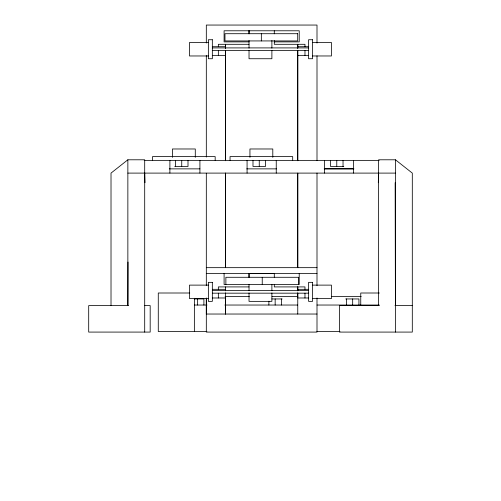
<?xml version="1.0" encoding="UTF-8"?>
<svg xmlns="http://www.w3.org/2000/svg" width="501" height="501" viewBox="0 0 501 501"><rect width="100%" height="100%" fill="white"/><g stroke="black" fill="none" stroke-linecap="round" stroke-linejoin="round"><path stroke-width="0.75" d="M206.318 297.982L206.318 314.033L317.001 314.033M225.569 173.164L225.569 267.666L225.569 173.102M225.569 160.671L225.569 50.545L225.569 160.74M249.028 277.097L249.028 273.389L249.028 277.172M249.028 33.736L249.028 30.768L249.028 33.805M297.757 292.822L297.751 297.982L308.735 297.989M297.757 290.605L297.757 286.916L297.757 290.862M297.757 173.164L297.757 267.666L297.751 173.227M297.757 160.671L297.757 50.545L297.751 160.74M127.912 305.61L128.006 262.048M378.311 182.708L378.618 173.102M144.701 332.082L144.701 159.794L127.861 159.794L111.015 173.102L111.015 305.61M249.028 41.896L224.097 41.896L224.097 30.78L299.222 30.78L299.222 41.896L274.291 41.896M208.366 42.497L189.478 42.497L189.478 55.968L208.366 55.968M312.555 42.497L331.443 42.497L331.443 55.968L312.555 55.968M249.028 44.301L218.348 44.301L218.348 46.706M212.336 46.706L225.569 46.706M297.757 46.706L308.735 46.706M212.336 47.908L308.585 47.908M212.336 50.557L308.735 50.557M212.336 55.367L225.569 55.367M297.751 55.367L308.735 55.367M379.282 305.61L339.453 305.61L339.453 332.082L412.304 332.082L412.304 173.102L395.464 159.794L378.618 159.794L378.618 305.61M144.207 160.37L379.176 160.37M174.711 166.464L188 166.464L188 160.37M343.799 166.464L330.51 166.464L330.51 160.37M324.448 168.812L353.587 168.812M169.275 168.868L199.918 168.868M246.736 168.868L276.471 168.868M324.197 168.868L353.931 168.868M127.861 173.102L395.464 173.102M206.318 267.666L317.001 267.666M206.318 273.396L317.001 273.396M249.028 273.421L274.298 273.383L274.298 277.172M208.366 285.119L189.478 285.119L189.478 298.583L208.366 298.583M312.555 285.119L331.443 285.119L331.443 298.583L312.555 298.583M249.028 286.916L218.348 286.916L218.348 289.321M212.336 289.321L225.569 289.321M297.757 289.321L308.735 289.321M212.336 290.53L308.585 290.53M189.76 293.004L158.278 293.004L158.278 331.505L206.869 331.505M379.376 293.004L360.751 293.004L360.751 305.034M212.336 293.173L308.735 293.173M225.074 296.542L249.335 296.542M272.024 296.542L297.844 296.542M331.487 296.542L361.221 296.542M212.336 297.989L225.569 297.982L225.569 314.033L225.569 292.822M194.319 298.947L203.901 298.947L203.901 305.034M271.836 298.947L282.113 298.947M345.709 298.947L358.935 298.947L358.935 305.034M194.369 305.034L206.994 305.034M224.83 305.034L297.663 305.034M317.008 305.034L379.276 305.034M128.369 305.61L88.696 305.61L88.696 332.082L150.181 332.082L150.181 305.61L144.808 305.61M394.963 305.61L412.304 305.61M316.895 331.505L339.979 331.505M144.701 173.102L145.014 182.708M395.151 182.708L395.408 305.61M274.291 30.768L274.291 33.805M395.464 159.794L395.464 332.082M353.587 160.37L353.587 173.102M352.673 298.947L352.673 305.034M346.404 298.947L346.404 305.034M343.035 160.37L343.035 166.464M336.772 160.37L336.772 166.464M324.448 160.37L324.448 173.102M317.001 43.073L317.001 25.05L206.318 25.05L206.318 43.017M317.001 55.843L317.001 160.683M317.001 173.077L317.001 285.689M317.001 297.982L317.001 332.082L206.318 332.082L206.318 298.414M304.971 46.706L304.971 44.301L274.291 44.301L274.291 40.55M304.971 50.557L304.971 55.367M304.971 289.321L304.971 286.916L274.298 286.916L274.298 284.512M304.971 293.173L304.971 297.989M299.222 273.383L299.222 284.512L224.097 284.512L224.097 273.396M298.596 284.512L298.596 277.291L225.876 277.291L225.876 284.512M297.757 293.173L297.757 314.033M292.69 160.37L292.69 156.594L230.047 156.594L230.047 160.37M281.418 298.947L281.418 305.034M276.245 160.37L276.245 173.102M275.155 298.947L275.155 305.034M272.801 157.358L272.801 148.979L249.943 148.979L249.943 157.37M271.886 40.475L271.886 48.09M271.886 50.376L271.886 58.736L249.028 58.736L249.028 50.376M271.886 284.581L271.886 290.712M271.886 292.991L271.886 301.358L249.028 301.358L249.028 292.991M268.887 301.233L268.887 305.034M265.517 160.37L265.517 166.464L252.992 166.464L252.992 160.37M262.236 277.291L262.236 284.512M261.34 33.711L261.34 40.932M259.255 160.37L259.255 166.464M249.028 40.475L249.028 48.09M249.028 284.512L249.028 290.712M247.074 160.37L247.074 173.102M225.569 286.916L225.569 290.862M218.348 50.557L218.348 55.367M218.348 293.173L218.348 297.989M215.173 160.37L215.173 156.594L152.529 156.594L152.529 160.37M206.318 55.511L206.318 157.045M206.318 173.227L206.318 285.689M199.918 160.37L199.918 173.102M197.638 298.947L197.638 305.034M195.284 157.358L195.284 148.979L172.425 148.979L172.425 157.37M194.369 298.27L194.369 331.505M181.738 160.37L181.738 166.464M175.475 160.37L175.475 166.464M169.895 160.37L169.895 173.102M127.861 159.794L127.861 305.61M225.569 44.301L225.569 48.202L225.569 44.301M297.757 44.301L297.757 48.202L297.757 44.301M297.7 33.711L224.98 33.711L224.98 40.932L297.7 40.932L297.7 33.711M212.336 39.729L208.366 39.729L208.366 58.736L212.336 58.736L212.336 39.729M312.555 39.729L308.585 39.729L308.585 58.736L312.555 58.736L312.555 39.729M212.336 282.345L208.366 282.345L208.366 301.358L212.336 301.358L212.336 282.345M312.555 282.345L308.585 282.345L308.585 301.358L312.555 301.358L312.555 282.345"/></g></svg>
